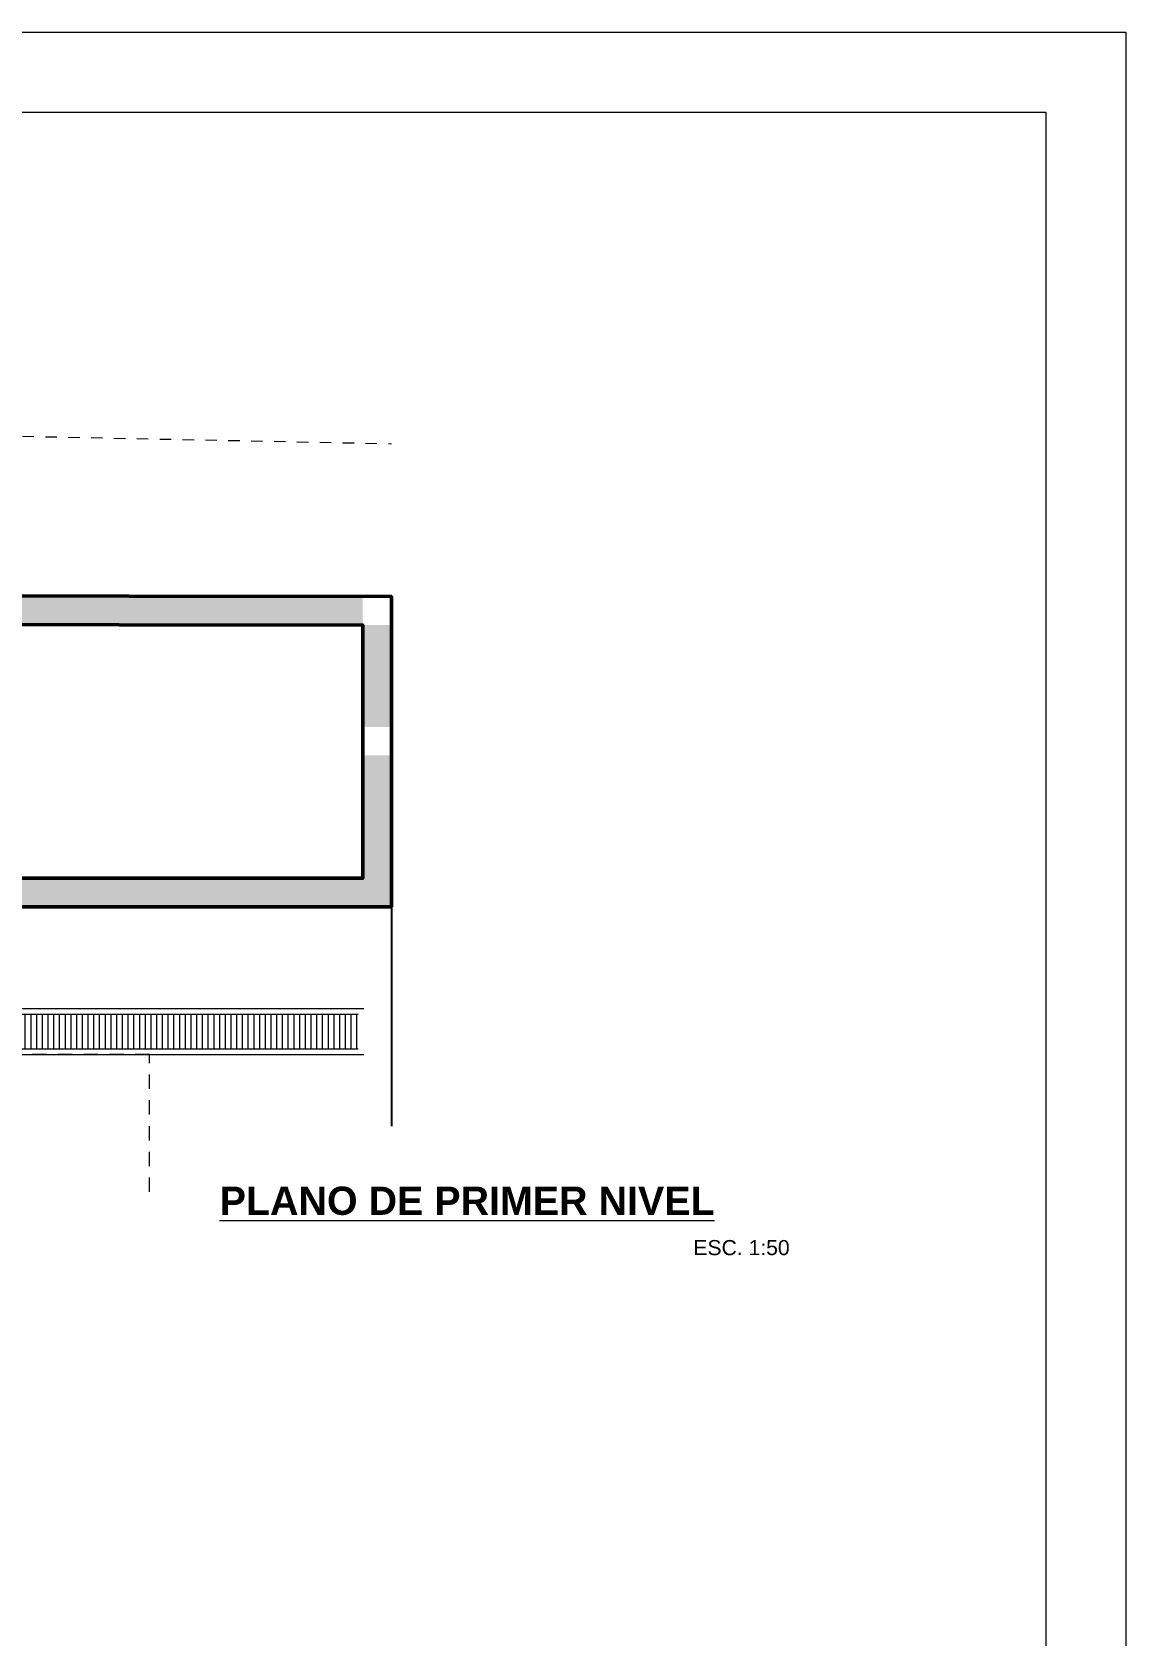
# Model space of a CAD drawing. Header units: millimetres. Extents: x 3632 to 7375, y 1973 to 4120.
# Drawn here: x 3664.3 to 3673.86, y 1990.47 to 2004.5 of the extents above; entities that cross this region are included whole.
import ezdxf

# ---------------------------------------------------------------- set-up
doc = ezdxf.new("R2010")
doc.units = ezdxf.units.MM
doc.linetypes.add('DASHED2', pattern=[0.375, 0.25, -0.125])
doc.linetypes.add('HIDDEN2', pattern=[0.1875, 0.125, -0.0625])
for name, color, linetype, lineweight in [('GRAFO 0 BLANCO', 7, 'Continuous', 0), ('I.S.-CANALES EVACUACION', 190, 'Continuous', 5), ('letras sr', 7, 'Continuous', 5), ('Muros el', 7, 'Continuous', 50), ('Proyeccciones', 1, 'DASHED2', 13), ('proyecciones', 1, 'DASHED2', 5)]:
    doc.layers.add(name, color=color, linetype=linetype, lineweight=lineweight)
doc.styles.add('Santa Rosa 1 50', font='trebuc.ttf')

msp = doc.modelspace()

# ---------------------------------------------------------------- hatches: boundary and pattern name
at = {"layer": 'GRAFO 0 BLANCO'}
h = msp.add_hatch(dxfattribs=at)
h.set_pattern_fill('AR-CONC', color=251, scale=0.03)
h.set_pattern_definition([(50, (3389.9572, 2035.73257), (0.21517805, -0.01882564), [0.0225, -0.2475]), (355, (3389.9572, 2035.73257), (-0.0416254, 0.22565764), [0.018, -0.198]), (100.451444, (3389.97514, 2035.731), (0.17355265, 0.206832), [0.01912206, -0.21034263]), (46.1842, (3389.9572, 2035.79257), (0.3201724, -0.04965578), [0.03375, -0.37125]), (96.63564, (3389.9839, 2035.78843), (0.2803986, 0.29223558), [0.0286831, -0.31551413]), (351.18416, (3389.9572, 2035.79257), (0.2803986, 0.29223558), [0.027, -0.297]), (21, (3389.9872, 2035.77757), (0.17907212, -0.12078567), [0.0225, -0.2475]), (326, (3389.9872, 2035.77757), (0.0729946, 0.21754501), [0.018, -0.198]), (71.451445, (3390.00213, 2035.7675), (0.25206671, 0.09675935), [0.01912206, -0.21034263]), (37.5, (3389.95721, 2035.73257), (0.003647957, 0.099868156), [0, -0.1956, 0, -0.201, 0, -0.19875]), (7.5, (3389.95721, 2035.73257), (0.07892086, 0.118323514), [0, -0.1146, 0, -0.1911, 0, -0.07575]), (327.5, (3389.89031, 2035.73257), (0.16014673, -0.006766462), [0, -0.075, 0, -0.234, 0, -0.3105]), (317.5, (3389.86031, 2035.73257), (0.17495585, 0.030031495), [0, -0.0975, 0, -0.1554, 0, -0.2205])])
h.paths.add_polyline_path([(3667.191, 1999.56), (3660.694, 1999.57), (3660.694, 1999.42), (3660.544, 1999.42), (3660.543, 1998.42), (3660.793, 1998.42), (3660.793, 1999.32), (3667.191, 1999.31)])
h.paths.add_polyline_path([(3660.792, 1998.17), (3660.542, 1998.17), (3660.541, 1997.097), (3660.791, 1997.097)])
h.paths.add_polyline_path([(3661.894, 1997.097), (3660.894, 1997.097), (3660.894, 1996.847), (3661.894, 1996.847)])
h.paths.add_polyline_path([(3663.869, 1997.097), (3662.144, 1997.097), (3662.144, 1996.847), (3663.869, 1996.847)])
h.paths.add_polyline_path([(3667.441, 1998.17), (3667.191, 1998.17), (3667.191, 1997.097), (3664.119, 1997.097), (3664.119, 1996.921), (3667.441, 1996.921)])
h.paths.add_polyline_path([(3667.441, 1999.31), (3667.191, 1999.31), (3667.191, 1998.42), (3667.441, 1998.42)])
h.paths.add_polyline_path([(3667.441, 1996.921), (3664.119, 1996.921), (3664.119, 1996.847), (3667.441, 1996.847)])
at = {"layer": 'I.S.-CANALES EVACUACION', "lineweight": 5, "true_color": 0x636466}
h = msp.add_hatch(dxfattribs=at)
h.set_pattern_fill('_USER', color=251, scale=0.05, angle=90, style=0, pattern_type=0)
h.set_pattern_definition([(90, (3639.38958, 1758.00432), (-0.05, 2e-17), [])])
h.paths.add_polyline_path([(3667.15, 1995.604), (3667.15, 1995.904), (3635.325, 1995.904), (3635.325, 1995.604)])

# ---------------------------------------------------------------- linework, layer by layer
at = {"lineweight": 5}
msp.add_lwpolyline([(3631.814, 2004.497), (3673.864, 2004.497), (3673.864, 1974.797), (3631.814, 1974.797), (3631.814, 2004.497)], dxfattribs=at)
msp.add_lwpolyline([(3632.514, 2003.797), (3673.164, 2003.797), (3673.164, 1975.497), (3632.514, 1975.497)], close=True, dxfattribs=at)
msp.add_lwpolyline([(3667.441, 1996.901), (3667.441, 1994.928)])
at = {"layer": 'I.S.-CANALES EVACUACION'}
for p, q in [((3667.2, 1995.954), (3634.875, 1995.954)), ((3667.15, 1995.904), (3634.925, 1995.904)), ((3635.375, 1995.604), (3667.15, 1995.604)), ((3635.375, 1995.554), (3667.2, 1995.554))]:
    msp.add_line(p, q, dxfattribs=at)
at = {"layer": 'Muros el', "ltscale": 0.05}
msp.add_lwpolyline([(3667.441, 1996.847), (3660.541, 1996.847), (3660.544, 1999.57), (3667.441, 1999.56)], close=True, dxfattribs=at)
msp.add_lwpolyline([(3660.793, 1998.42), (3660.793, 1999.32), (3667.191, 1999.31), (3667.191, 1997.097), (3660.791, 1997.097), (3660.792, 1998.17)], dxfattribs=at)
at = {"layer": 'Proyeccciones', "linetype": 'DASHED2', "lineweight": 9, "ltscale": 0.4}
msp.add_line((3649.818, 2001.252), (3667.441, 2000.897), dxfattribs=at)
at = {"layer": 'proyecciones', "linetype": 'HIDDEN2'}
msp.add_lwpolyline([(3665.325, 1994.354), (3665.325, 1995.554), (3636.525, 1995.554), (3636.525, 1994.354)], dxfattribs=at)

# ---------------------------------------------------------------- texts
at = {"layer": 'letras sr', "attachment_point": 1, "style": 'Santa Rosa 1 50'}
for s, width, heights, insert, char_height in [('{\\fSwis721 Ex BT|b1|i0|c0|p34;\\H0.88139x;\\LPLANO DE PRIMER NIVEL}', 6.79749, [0.689], (3665.939, 1994.399), 0.28), ('{\\fSwis721 Ex BT|b0|i0|c0|p34;\\H0.88139x;ESC. 1:50}', 4.28667, [0.365], (3670.082, 1993.932), 0.15)]:
    msp.add_mtext_dynamic_manual_height_columns(s, width=width, gutter_width=1, heights=heights, dxfattribs=dict(at, insert=insert, char_height=char_height))

doc.saveas('drawing.dxf')
